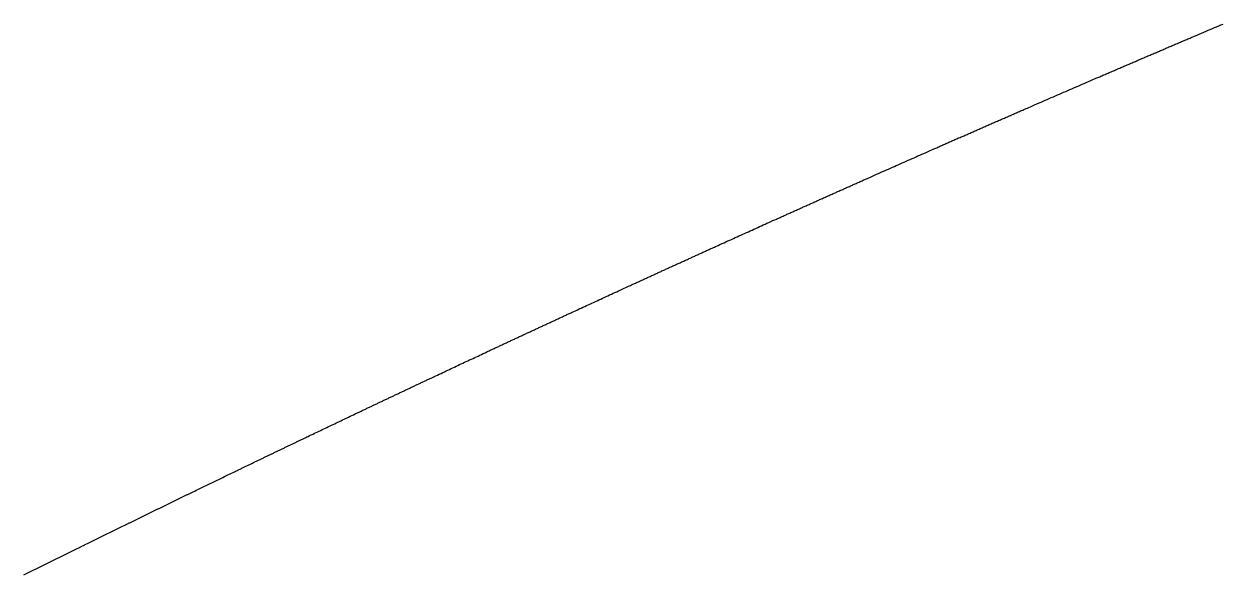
# Model space of a CAD drawing. Header units: millimetres. Extents: x 0 to 610, y 0 to 457.
# Drawn here: x 126.41 to 127.897, y 109.332 to 110.015 of the extents above; entities that cross this region are included whole.
import ezdxf

# ---------------------------------------------------------------- set-up
doc = ezdxf.new("R2010")
doc.units = ezdxf.units.MM
doc.layers.add('CUT_AIRCRAFT', color=7, linetype='Continuous')

msp = doc.modelspace()

# ---------------------------------------------------------------- linework, layer by layer
at = {"layer": 'CUT_AIRCRAFT'}
msp.add_lwpolyline([(126.40985, 109.33174), (126.4107, 109.33216), (126.41154, 109.33258), (126.41236, 109.33299), (126.41319, 109.3334), (126.41402, 109.33381), (126.41486, 109.33423), (126.41569, 109.33464), (126.41653, 109.33506), (126.41737, 109.33547), (126.4182, 109.33589), (126.41904, 109.3363), (126.41987, 109.33672), (126.42071, 109.33713), (126.42155, 109.33755), (126.42238, 109.33796), (126.42322, 109.33838), (126.42406, 109.33879), (126.42489, 109.33921), (126.42573, 109.33962), (126.42656, 109.34004), (126.4274, 109.34045), (126.42824, 109.34087), (126.42907, 109.34128), (126.42991, 109.3417), (126.43075, 109.34212), (126.43159, 109.34253), (126.43243, 109.34295), (126.43326, 109.34336), (126.4341, 109.34378), (126.43494, 109.3442), (126.43578, 109.34461), (126.43662, 109.34503), (126.43746, 109.34544), (126.4383, 109.34586), (126.43914, 109.34627), (126.43998, 109.34669), (126.44082, 109.34711), (126.44166, 109.34752), (126.4425, 109.34794), (126.44334, 109.34835), (126.44417, 109.34877), (126.44501, 109.34919), (126.44585, 109.3496), (126.44669, 109.35002), (126.44753, 109.35043), (126.44837, 109.35085), (126.44921, 109.35126), (126.45005, 109.35168), (126.45089, 109.3521), (126.45174, 109.35251), (126.45258, 109.35293), (126.45342, 109.35334), (126.45426, 109.35376), (126.4551, 109.35417), (126.45594, 109.35459), (126.45678, 109.35501), (126.45762, 109.35542), (126.45846, 109.35584), (126.4593, 109.35625), (126.46015, 109.35667), (126.46099, 109.35709), (126.46183, 109.3575), (126.46268, 109.35792), (126.46352, 109.35834), (126.46436, 109.35875), (126.4652, 109.35917), (126.46605, 109.35959), (126.46689, 109.36), (126.46773, 109.36042), (126.46857, 109.36083), (126.46942, 109.36125), (126.47026, 109.36167), (126.47111, 109.36208), (126.47195, 109.3625), (126.4728, 109.36292), (126.47363, 109.36333), (126.47447, 109.36374), (126.4753, 109.36416), (126.47615, 109.36457), (126.47701, 109.365), (126.47789, 109.36543), (126.47877, 109.36586), (126.47961, 109.36628), (126.48038, 109.36666), (126.48109, 109.36701), (126.48181, 109.36737), (126.48266, 109.36779), (126.48376, 109.36833), (126.48517, 109.36902), (126.48683, 109.36984), (126.48862, 109.37072), (126.49042, 109.37161), (126.49216, 109.37246), (126.49383, 109.37328), (126.49546, 109.37409), (126.49709, 109.37489), (126.49874, 109.3757), (126.50041, 109.37652), (126.50208, 109.37735), (126.50376, 109.37817), (126.50544, 109.379), (126.5071, 109.37982), (126.50877, 109.38063), (126.51044, 109.38145), (126.5121, 109.38227), (126.51377, 109.38309), (126.51544, 109.38391), (126.51711, 109.38473), (126.51879, 109.38556), (126.52047, 109.38638), (126.52214, 109.3872), (126.52379, 109.38801), (126.52543, 109.38881), (126.52706, 109.38962), (126.52874, 109.39044), (126.53048, 109.39129), (126.53229, 109.39218), (126.53409, 109.39306), (126.53575, 109.39387), (126.53717, 109.39457), (126.53825, 109.3951), (126.53908, 109.39551), (126.53978, 109.39585), (126.54046, 109.39618), (126.54122, 109.39655), (126.54204, 109.39695), (126.5429, 109.39737), (126.54376, 109.3978), (126.54461, 109.39821), (126.54543, 109.39861), (126.54625, 109.39901), (126.54706, 109.39941), (126.54788, 109.39981), (126.54871, 109.40022), (126.54954, 109.40062), (126.55036, 109.40103), (126.55119, 109.40143), (126.55202, 109.40183), (126.55284, 109.40224), (126.55366, 109.40264), (126.55449, 109.40304), (126.55532, 109.40345), (126.55614, 109.40385), (126.55697, 109.40425), (126.55779, 109.40466), (126.55862, 109.40506), (126.55944, 109.40547), (126.56027, 109.40587), (126.56109, 109.40627), (126.56192, 109.40668), (126.56275, 109.40708), (126.56357, 109.40748), (126.5644, 109.40789), (126.56523, 109.40829), (126.56605, 109.40869), (126.56688, 109.4091), (126.56771, 109.4095), (126.56854, 109.40991), (126.56936, 109.41031), (126.57019, 109.41071), (126.57102, 109.41112), (126.57184, 109.41152), (126.57267, 109.41192), (126.5735, 109.41233), (126.57433, 109.41273), (126.57515, 109.41313), (126.57598, 109.41354), (126.57681, 109.41394), (126.57764, 109.41435), (126.57846, 109.41475), (126.57929, 109.41515), (126.58012, 109.41556), (126.58095, 109.41596), (126.58178, 109.41636), (126.5826, 109.41677), (126.58343, 109.41717), (126.58426, 109.41757), (126.58509, 109.41798), (126.58592, 109.41838), (126.58674, 109.41878), (126.58757, 109.41919), (126.5884, 109.41959), (126.58923, 109.41999), (126.59006, 109.4204), (126.59088, 109.4208), (126.59171, 109.4212), (126.59254, 109.42161), (126.59337, 109.42201), (126.5942, 109.42242), (126.59503, 109.42282), (126.59586, 109.42322), (126.59669, 109.42363), (126.59752, 109.42403), (126.59835, 109.42443), (126.59918, 109.42484), (126.60001, 109.42524), (126.60084, 109.42564), (126.60167, 109.42605), (126.6025, 109.42645), (126.60333, 109.42685), (126.60416, 109.42726), (126.60499, 109.42766), (126.60582, 109.42807), (126.60665, 109.42847), (126.60746, 109.42887), (126.60828, 109.42926), (126.60912, 109.42967), (126.60997, 109.43008), (126.61084, 109.4305), (126.6117, 109.43093), (126.61253, 109.43133), (126.61329, 109.43169), (126.61396, 109.43202), (126.61466, 109.43236), (126.6155, 109.43277), (126.61661, 109.43331), (126.61807, 109.43402), (126.61981, 109.43486), (126.62169, 109.43577), (126.62359, 109.43669), (126.62541, 109.43758), (126.62715, 109.43843), (126.62886, 109.43925), (126.63057, 109.44008), (126.63229, 109.44092), (126.63404, 109.44176), (126.63579, 109.44261), (126.63755, 109.44346), (126.6393, 109.44431), (126.64105, 109.44516), (126.6428, 109.446), (126.64454, 109.44685), (126.64628, 109.44769), (126.64803, 109.44854), (126.64977, 109.44938), (126.65153, 109.45023), (126.65329, 109.45108), (126.65504, 109.45193), (126.65679, 109.45277), (126.65852, 109.45361), (126.66023, 109.45444), (126.66195, 109.45526), (126.6637, 109.45611), (126.66551, 109.45699), (126.6674, 109.4579), (126.66928, 109.4588), (126.67102, 109.45964), (126.67251, 109.46037), (126.67368, 109.46093), (126.67461, 109.46138), (126.6754, 109.46176), (126.67618, 109.46214), (126.67703, 109.46254), (126.67794, 109.46299), (126.67889, 109.46344), (126.67985, 109.4639), (126.68078, 109.46436), (126.6817, 109.4648), (126.68261, 109.46524), (126.68352, 109.46567), (126.68443, 109.46611), (126.68534, 109.46655), (126.68626, 109.467), (126.68718, 109.46744), (126.6881, 109.46788), (126.68902, 109.46833), (126.68994, 109.46877), (126.69086, 109.46921), (126.69177, 109.46965), (126.69269, 109.47009), (126.69361, 109.47053), (126.69453, 109.47098), (126.69544, 109.47142), (126.69636, 109.47186), (126.69728, 109.4723), (126.6982, 109.47274), (126.69912, 109.47319), (126.70003, 109.47363), (126.70095, 109.47407), (126.70187, 109.47451), (126.70279, 109.47495), (126.70371, 109.47539), (126.70463, 109.47584), (126.70555, 109.47628), (126.70646, 109.47672), (126.70738, 109.47716), (126.7083, 109.4776), (126.70922, 109.47805), (126.71014, 109.47849), (126.71106, 109.47893), (126.71198, 109.47937), (126.7129, 109.47981), (126.71382, 109.48025), (126.71474, 109.4807), (126.71566, 109.48114), (126.71658, 109.48158), (126.7175, 109.48202), (126.71842, 109.48246), (126.71933, 109.4829), (126.72025, 109.48335), (126.72117, 109.48379), (126.72209, 109.48423), (126.72301, 109.48467), (126.72393, 109.48511), (126.72485, 109.48555), (126.72577, 109.48599), (126.72669, 109.48644), (126.72761, 109.48688), (126.72853, 109.48732), (126.72945, 109.48776), (126.73037, 109.4882), (126.73129, 109.48864), (126.73221, 109.48908), (126.73313, 109.48952), (126.73405, 109.48997), (126.73498, 109.49041), (126.7359, 109.49085), (126.73682, 109.49129), (126.73774, 109.49173), (126.73866, 109.49217), (126.73958, 109.49261), (126.7405, 109.49306), (126.74142, 109.4935), (126.74234, 109.49394), (126.74326, 109.49438), (126.74418, 109.49482), (126.74511, 109.49526), (126.74603, 109.4957), (126.74695, 109.49614), (126.74788, 109.49659), (126.7488, 109.49703), (126.74971, 109.49747), (126.75062, 109.4979), (126.75153, 109.49834), (126.75246, 109.49878), (126.7534, 109.49923), (126.75437, 109.49969), (126.75533, 109.50015), (126.75625, 109.50059), (126.75709, 109.50099), (126.75784, 109.50135), (126.75861, 109.50172), (126.75955, 109.50217), (126.76077, 109.50276), (126.76239, 109.50353), (126.7643, 109.50444), (126.76637, 109.50543), (126.76846, 109.50643), (126.77047, 109.50739), (126.77239, 109.50831), (126.77428, 109.50921), (126.77616, 109.5101), (126.77806, 109.51101), (126.77998, 109.51193), (126.78191, 109.51285), (126.78385, 109.51377), (126.78578, 109.51469), (126.78771, 109.51561), (126.78963, 109.51653), (126.79155, 109.51744), (126.79347, 109.51836), (126.79539, 109.51927), (126.79732, 109.52019), (126.79925, 109.52111), (126.80118, 109.52203), (126.80312, 109.52295), (126.80504, 109.52387), (126.80695, 109.52477), (126.80883, 109.52567), (126.81072, 109.52657), (126.81265, 109.52749), (126.81465, 109.52844), (126.81674, 109.52943), (126.8188, 109.53041), (126.82072, 109.53132), (126.82236, 109.5321), (126.82365, 109.53271), (126.82466, 109.53319), (126.82552, 109.5336), (126.82637, 109.534), (126.8273, 109.53444), (126.8283, 109.53492), (126.82934, 109.53541), (126.83038, 109.53591), (126.83141, 109.53639), (126.83241, 109.53687), (126.8334, 109.53734), (126.8344, 109.53781), (126.83539, 109.53828), (126.8364, 109.53876), (126.8374, 109.53924), (126.83841, 109.53971), (126.83941, 109.54019), (126.84042, 109.54067), (126.84142, 109.54114), (126.84242, 109.54162), (126.84343, 109.54209), (126.84443, 109.54257), (126.84543, 109.54304), (126.84644, 109.54352), (126.84744, 109.54399), (126.84845, 109.54447), (126.84945, 109.54495), (126.85045, 109.54542), (126.85146, 109.5459), (126.85246, 109.54637), (126.85347, 109.54685), (126.85447, 109.54732), (126.85547, 109.5478), (126.85648, 109.54827), (126.85748, 109.54875), (126.85849, 109.54922), (126.85949, 109.5497), (126.8605, 109.55017), (126.8615, 109.55065), (126.86251, 109.55112), (126.86351, 109.5516), (126.86452, 109.55207), (126.86552, 109.55255), (126.86653, 109.55302), (126.86753, 109.5535), (126.86854, 109.55397), (126.86954, 109.55445), (126.87055, 109.55492), (126.87155, 109.5554), (126.87256, 109.55587), (126.87356, 109.55635), (126.87457, 109.55682), (126.87557, 109.5573), (126.87658, 109.55777), (126.87759, 109.55825), (126.87859, 109.55872), (126.8796, 109.5592), (126.8806, 109.55967), (126.88161, 109.56015), (126.88261, 109.56062), (126.88362, 109.5611), (126.88462, 109.56157), (126.88563, 109.56205), (126.88664, 109.56252), (126.88764, 109.56299), (126.88865, 109.56347), (126.88965, 109.56394), (126.89066, 109.56442), (126.89167, 109.56489), (126.89267, 109.56537), (126.89368, 109.56584), (126.89469, 109.56632), (126.89569, 109.56679), (126.8967, 109.56726), (126.89771, 109.56774), (126.89871, 109.56821), (126.89972, 109.56869), (126.90072, 109.56916), (126.90173, 109.56963), (126.90274, 109.57011), (126.90375, 109.57059), (126.90476, 109.57106), (126.90577, 109.57154), (126.90677, 109.57201), (126.90776, 109.57247), (126.90876, 109.57294), (126.90977, 109.57342), (126.9108, 109.5739), (126.91185, 109.5744), (126.9129, 109.57489), (126.91391, 109.57536), (126.91482, 109.5758), (126.91565, 109.57618), (126.9165, 109.57658), (126.91752, 109.57706), (126.91885, 109.57769), (126.92061, 109.57852), (126.92269, 109.57949), (126.92493, 109.58055), (126.92721, 109.58162), (126.92938, 109.58264), (126.93147, 109.58362), (126.93352, 109.58458), (126.93556, 109.58554), (126.93762, 109.58651), (126.93971, 109.58749), (126.94181, 109.58847), (126.94392, 109.58946), (126.94601, 109.59044), (126.9481, 109.59142), (126.95019, 109.5924), (126.95228, 109.59338), (126.95436, 109.59435), (126.95645, 109.59533), (126.95854, 109.59631), (126.96064, 109.59729), (126.96274, 109.59828), (126.96484, 109.59926), (126.96693, 109.60024), (126.969, 109.6012), (126.97104, 109.60216), (126.9731, 109.60312), (126.97519, 109.6041), (126.97737, 109.60511), (126.97963, 109.60617), (126.98187, 109.60722), (126.98395, 109.60819), (126.98573, 109.60902), (126.98712, 109.60967), (126.98822, 109.61018), (126.98915, 109.61062), (126.99006, 109.61104), (126.99106, 109.61151), (126.99214, 109.61201), (126.99327, 109.61254), (126.9944, 109.61306), (126.9955, 109.61358), (126.99658, 109.61409), (126.99766, 109.61459), (126.99873, 109.61508), (126.99981, 109.61559), (127.00089, 109.61609), (127.00197, 109.6166), (127.00306, 109.6171), (127.00415, 109.61761), (127.00523, 109.61811), (127.00631, 109.61862), (127.00739, 109.61912), (127.00848, 109.61963), (127.00956, 109.62013), (127.01064, 109.62064), (127.01173, 109.62114), (127.01281, 109.62165), (127.0139, 109.62215), (127.01498, 109.62266), (127.01606, 109.62316), (127.01715, 109.62366), (127.01823, 109.62417), (127.01931, 109.62467), (127.0204, 109.62518), (127.02148, 109.62568), (127.02257, 109.62618), (127.02365, 109.62669), (127.02474, 109.62719), (127.02582, 109.6277), (127.0269, 109.6282), (127.02799, 109.62871), (127.02907, 109.62921), (127.03016, 109.62971), (127.03124, 109.63022), (127.03233, 109.63072), (127.03341, 109.63123), (127.0345, 109.63173), (127.03558, 109.63223), (127.03667, 109.63274), (127.03775, 109.63324), (127.03884, 109.63374), (127.03992, 109.63425), (127.04101, 109.63475), (127.04209, 109.63526), (127.04318, 109.63576), (127.04426, 109.63626), (127.04535, 109.63677), (127.04643, 109.63727), (127.04752, 109.63777), (127.0486, 109.63828), (127.04969, 109.63878), (127.05077, 109.63928), (127.05186, 109.63979), (127.05294, 109.64029), (127.05403, 109.64079), (127.05511, 109.6413), (127.0562, 109.6418), (127.05729, 109.6423), (127.05837, 109.64281), (127.05946, 109.64331), (127.06054, 109.64381), (127.06163, 109.64431), (127.06272, 109.64482), (127.0638, 109.64532), (127.06489, 109.64582), (127.06598, 109.64633), (127.06706, 109.64683), (127.06815, 109.64733), (127.06923, 109.64783), (127.07032, 109.64834), (127.07141, 109.64884), (127.07249, 109.64934), (127.07358, 109.64985), (127.07467, 109.65035), (127.07576, 109.65085), (127.07684, 109.65135), (127.07791, 109.65185), (127.07899, 109.65235), (127.08007, 109.65285), (127.08119, 109.65336), (127.08232, 109.65389), (127.08345, 109.65441), (127.08454, 109.65491), (127.08553, 109.65537), (127.08643, 109.65579), (127.08735, 109.65621), (127.08845, 109.65672), (127.08988, 109.65738), (127.09175, 109.65824), (127.09395, 109.65926), (127.09632, 109.66035), (127.09872, 109.66146), (127.10103, 109.66252), (127.10324, 109.66355), (127.10541, 109.66454), (127.10757, 109.66554), (127.10976, 109.66655), (127.11197, 109.66757), (127.11419, 109.66859), (127.11642, 109.66962), (127.11864, 109.67064), (127.12085, 109.67166), (127.12306, 109.67268), (127.12527, 109.67369), (127.12748, 109.67471), (127.12969, 109.67572), (127.1319, 109.67674), (127.13412, 109.67776), (127.13635, 109.67879), (127.13857, 109.67981), (127.14079, 109.68082), (127.14298, 109.68183), (127.14514, 109.68282), (127.14731, 109.68382), (127.14953, 109.68484), (127.15183, 109.6859), (127.15423, 109.687), (127.15661, 109.68809), (127.15881, 109.6891), (127.16069, 109.68996), (127.16215, 109.69063), (127.16329, 109.69115), (127.16425, 109.69159), (127.16519, 109.69202), (127.16623, 109.6925), (127.16735, 109.69301), (127.16852, 109.69355), (127.1697, 109.69409), (127.17085, 109.69461), (127.17198, 109.69513), (127.17309, 109.69564), (127.1742, 109.69615), (127.17532, 109.69666), (127.17645, 109.69718), (127.17758, 109.69769), (127.17871, 109.69821), (127.17984, 109.69873), (127.18096, 109.69924), (127.18209, 109.69976), (127.18322, 109.70027), (127.18434, 109.70079), (127.18547, 109.7013), (127.1866, 109.70182), (127.18772, 109.70233), (127.18885, 109.70285), (127.18998, 109.70336), (127.1911, 109.70388), (127.19223, 109.70439), (127.19336, 109.70491), (127.19448, 109.70542), (127.19561, 109.70594), (127.19674, 109.70645), (127.19786, 109.70697), (127.19899, 109.70748), (127.20012, 109.708), (127.20125, 109.70851), (127.20237, 109.70903), (127.2035, 109.70954), (127.20463, 109.71005), (127.20576, 109.71057), (127.20689, 109.71108), (127.20801, 109.7116), (127.20914, 109.71211), (127.21027, 109.71263), (127.2114, 109.71314), (127.21252, 109.71365), (127.21365, 109.71417), (127.21478, 109.71468), (127.21591, 109.7152), (127.21704, 109.71571), (127.21816, 109.71622), (127.21929, 109.71674), (127.22042, 109.71725), (127.22155, 109.71777), (127.22268, 109.71828), (127.2238, 109.71879), (127.22493, 109.71931), (127.22606, 109.71982), (127.22719, 109.72034), (127.22832, 109.72085), (127.22945, 109.72136), (127.23057, 109.72188), (127.2317, 109.72239), (127.23283, 109.7229), (127.23396, 109.72342), (127.23509, 109.72393), (127.23622, 109.72444), (127.23735, 109.72496), (127.23847, 109.72547), (127.2396, 109.72598), (127.24073, 109.7265), (127.24186, 109.72701), (127.24299, 109.72752), (127.24412, 109.72804), (127.24525, 109.72855), (127.24638, 109.72906), (127.24751, 109.72957), (127.24863, 109.73009), (127.24976, 109.7306), (127.25089, 109.73111), (127.25203, 109.73163), (127.25316, 109.73214), (127.25429, 109.73265), (127.25541, 109.73316), (127.25653, 109.73367), (127.25764, 109.73418), (127.25877, 109.73469), (127.25993, 109.73521), (127.26111, 109.73575), (127.26229, 109.73628), (127.26342, 109.73679), (127.26445, 109.73726), (127.26538, 109.73768), (127.26633, 109.73812), (127.26747, 109.73863), (127.26897, 109.73931), (127.27092, 109.7402), (127.27323, 109.74124), (127.27572, 109.74237), (127.27824, 109.74351), (127.28066, 109.74461), (127.28298, 109.74566), (127.28525, 109.74669), (127.28752, 109.74771), (127.28981, 109.74875), (127.29213, 109.7498), (127.29446, 109.75085), (127.29679, 109.7519), (127.29912, 109.75296), (127.30144, 109.754), (127.30376, 109.75505), (127.30607, 109.7561), (127.30839, 109.75714), (127.31071, 109.75819), (127.31303, 109.75923), (127.31536, 109.76028), (127.31769, 109.76134), (127.32002, 109.76239), (127.32234, 109.76343), (127.32464, 109.76447), (127.32691, 109.76549), (127.32919, 109.76652), (127.33151, 109.76756), (127.33393, 109.76865), (127.33644, 109.76978), (127.33893, 109.7709), (127.34124, 109.77194), (127.34322, 109.77283), (127.34475, 109.77352), (127.34596, 109.77406), (127.34698, 109.77452), (127.34798, 109.77497), (127.34908, 109.77546), (127.35026, 109.776), (127.3515, 109.77655), (127.35274, 109.77711), (127.35396, 109.77766), (127.35515, 109.77819), (127.35633, 109.77872), (127.3575, 109.77925), (127.35869, 109.77978), (127.35988, 109.78032), (127.36107, 109.78085), (127.36227, 109.78139), (127.36346, 109.78192), (127.36465, 109.78246), (127.36584, 109.78299), (127.36703, 109.78353), (127.36822, 109.78406), (127.36942, 109.7846), (127.37061, 109.78513), (127.3718, 109.78566), (127.37299, 109.7862), (127.37418, 109.78673), (127.37537, 109.78727), (127.37656, 109.7878), (127.37776, 109.78833), (127.37895, 109.78887), (127.38014, 109.7894), (127.38133, 109.78994), (127.38252, 109.79047), (127.38372, 109.791), (127.38491, 109.79154), (127.3861, 109.79207), (127.38729, 109.7926), (127.38848, 109.79314), (127.38968, 109.79367), (127.39087, 109.7942), (127.39206, 109.79474), (127.39325, 109.79527), (127.39444, 109.7958), (127.39564, 109.79634), (127.39683, 109.79687), (127.39802, 109.7974), (127.39921, 109.79794), (127.40041, 109.79847), (127.4016, 109.799), (127.40279, 109.79954), (127.40398, 109.80007), (127.40518, 109.8006), (127.40637, 109.80113), (127.40756, 109.80167), (127.40876, 109.8022), (127.40995, 109.80273), (127.41114, 109.80326), (127.41233, 109.8038), (127.41353, 109.80433), (127.41472, 109.80486), (127.41591, 109.80539), (127.41711, 109.80593), (127.4183, 109.80646), (127.41949, 109.80699), (127.42068, 109.80752), (127.42188, 109.80805), (127.42307, 109.80859), (127.42426, 109.80912), (127.42546, 109.80965), (127.42665, 109.81018), (127.42784, 109.81071), (127.42904, 109.81125), (127.43023, 109.81178), (127.43143, 109.81231), (127.43262, 109.81284), (127.43381, 109.81337), (127.43501, 109.8139), (127.4362, 109.81444), (127.43739, 109.81497), (127.43859, 109.8155), (127.43979, 109.81603), (127.44098, 109.81657), (127.44218, 109.8171), (127.44336, 109.81762), (127.44454, 109.81815), (127.44572, 109.81867), (127.44692, 109.81921), (127.44814, 109.81975), (127.44939, 109.8203), (127.45063, 109.82086), (127.45182, 109.82139), (127.45292, 109.82187), (127.4539, 109.82231), (127.45491, 109.82276), (127.45612, 109.82329), (127.45769, 109.82399), (127.45975, 109.82491), (127.46218, 109.82599), (127.46481, 109.82715), (127.46746, 109.82833), (127.47001, 109.82946), (127.47245, 109.83055), (127.47485, 109.83161), (127.47723, 109.83266), (127.47965, 109.83374), (127.48209, 109.83482), (127.48455, 109.83591), (127.48701, 109.83699), (127.48946, 109.83808), (127.4919, 109.83916), (127.49434, 109.84024), (127.49678, 109.84132), (127.49922, 109.8424), (127.50166, 109.84348), (127.50411, 109.84456), (127.50656, 109.84564), (127.50902, 109.84673), (127.51148, 109.84782), (127.51392, 109.84889), (127.51634, 109.84996), (127.51873, 109.85102), (127.52113, 109.85208), (127.52358, 109.85316), (127.52612, 109.85428), (127.52877, 109.85544), (127.53139, 109.8566), (127.53382, 109.85767), (127.5359, 109.85859), (127.53752, 109.8593), (127.53878, 109.85986), (127.53986, 109.86033), (127.5409, 109.86079), (127.54206, 109.8613), (127.5433, 109.86185), (127.5446, 109.86242), (127.5459, 109.86299), (127.54718, 109.86355), (127.54843, 109.8641), (127.54967, 109.86465), (127.5509, 109.86519), (127.55215, 109.86574), (127.5534, 109.86629), (127.55465, 109.86684), (127.55591, 109.86739), (127.55716, 109.86794), (127.55841, 109.86849), (127.55966, 109.86904), (127.56091, 109.86959), (127.56216, 109.87014), (127.56341, 109.87068), (127.56466, 109.87123), (127.56591, 109.87178), (127.56716, 109.87233), (127.56841, 109.87288), (127.56966, 109.87343), (127.57091, 109.87398), (127.57216, 109.87453), (127.57341, 109.87508), (127.57466, 109.87562), (127.57592, 109.87617), (127.57717, 109.87672), (127.57842, 109.87727), (127.57967, 109.87782), (127.58092, 109.87837), (127.58217, 109.87892), (127.58342, 109.87946), (127.58467, 109.88001), (127.58593, 109.88056), (127.58718, 109.88111), (127.58843, 109.88166), (127.58968, 109.88221), (127.59093, 109.88275), (127.59218, 109.8833), (127.59343, 109.88385), (127.59469, 109.8844), (127.59594, 109.88494), (127.59719, 109.88549), (127.59844, 109.88604), (127.59969, 109.88659), (127.60094, 109.88713), (127.6022, 109.88768), (127.60345, 109.88823), (127.6047, 109.88878), (127.60595, 109.88932), (127.6072, 109.88987), (127.60846, 109.89042), (127.60971, 109.89097), (127.61096, 109.89151), (127.61221, 109.89206), (127.61346, 109.89261), (127.61472, 109.89315), (127.61597, 109.8937), (127.61722, 109.89425), (127.61847, 109.89479), (127.61973, 109.89534), (127.62098, 109.89589), (127.62223, 109.89643), (127.62348, 109.89698), (127.62474, 109.89753), (127.62599, 109.89807), (127.62724, 109.89862), (127.6285, 109.89917), (127.62975, 109.89971), (127.631, 109.90026), (127.63225, 109.9008), (127.63351, 109.90135), (127.63476, 109.90189), (127.63601, 109.90244), (127.63727, 109.90299), (127.63853, 109.90354), (127.63978, 109.90408), (127.64103, 109.90462), (127.64226, 109.90516), (127.6435, 109.9057), (127.64476, 109.90625), (127.64604, 109.90681), (127.64735, 109.90738), (127.64866, 109.90795), (127.64991, 109.90849), (127.65105, 109.90899), (127.65209, 109.90944), (127.65315, 109.9099), (127.65442, 109.91045), (127.65607, 109.91117), (127.65822, 109.9121), (127.66076, 109.91321), (127.6635, 109.9144), (127.66627, 109.9156), (127.66893, 109.91675), (127.67148, 109.91786), (127.67398, 109.91895), (127.67647, 109.92003), (127.679, 109.92112), (127.68155, 109.92223), (127.68411, 109.92334), (127.68668, 109.92445), (127.68924, 109.92556), (127.6918, 109.92667), (127.69434, 109.92777), (127.69689, 109.92887), (127.69944, 109.92997), (127.70199, 109.93108), (127.70454, 109.93218), (127.7071, 109.93329), (127.70967, 109.9344), (127.71224, 109.93551), (127.71479, 109.93661), (127.71732, 109.9377), (127.71981, 109.93878), (127.72232, 109.93986), (127.72488, 109.94096), (127.72753, 109.94211), (127.7303, 109.9433), (127.73304, 109.94448), (127.73558, 109.94558), (127.73775, 109.94651), (127.73944, 109.94724), (127.74075, 109.9478), (127.74186, 109.94828), (127.74295, 109.94875), (127.74414, 109.94926), (127.74544, 109.94982), (127.74679, 109.9504), (127.74815, 109.95099), (127.74947, 109.95156), (127.75077, 109.95212), (127.75206, 109.95267), (127.75334, 109.95322), (127.75464, 109.95378), (127.75594, 109.95434), (127.75724, 109.9549), (127.75854, 109.95546), (127.75984, 109.95602), (127.76114, 109.95657), (127.76244, 109.95713), (127.76374, 109.95769), (127.76504, 109.95825), (127.76634, 109.95881), (127.76764, 109.95936), (127.76894, 109.95992), (127.77024, 109.96048), (127.77154, 109.96104), (127.77284, 109.9616), (127.77414, 109.96215), (127.77544, 109.96271), (127.77674, 109.96327), (127.77804, 109.96383), (127.77934, 109.96438), (127.78064, 109.96494), (127.78194, 109.9655), (127.78324, 109.96606), (127.78454, 109.96661), (127.78585, 109.96717), (127.78715, 109.96773), (127.78845, 109.96829), (127.78975, 109.96884), (127.79105, 109.9694), (127.79235, 109.96996), (127.79365, 109.97051), (127.79495, 109.97107), (127.79625, 109.97163), (127.79755, 109.97218), (127.79885, 109.97274), (127.80015, 109.9733), (127.80146, 109.97385), (127.80276, 109.97441), (127.80406, 109.97497), (127.80536, 109.97552), (127.80666, 109.97608), (127.80796, 109.97663), (127.80926, 109.97719), (127.81056, 109.97775), (127.81187, 109.9783), (127.81317, 109.97886), (127.81447, 109.97941), (127.81577, 109.97997), (127.81707, 109.98053), (127.81837, 109.98108), (127.81967, 109.98164), (127.82098, 109.98219), (127.82228, 109.98275), (127.82358, 109.9833), (127.82488, 109.98386), (127.82618, 109.98441), (127.82749, 109.98497), (127.82879, 109.98552), (127.83009, 109.98608), (127.83139, 109.98663), (127.83269, 109.98719), (127.834, 109.98774), (127.8353, 109.9883), (127.8366, 109.98885), (127.8379, 109.98941), (127.8392, 109.98996), (127.8405, 109.99052), (127.84181, 109.99107), (127.84312, 109.99163), (127.84442, 109.99218), (127.84572, 109.99274), (127.84702, 109.99329), (127.8483, 109.99384), (127.84959, 109.99438), (127.8509, 109.99494), (127.85223, 109.99551), (127.85359, 109.99609), (127.85495, 109.99666), (127.85625, 109.99721), (127.85744, 109.99772), (127.85851, 109.99818), (127.85962, 109.99865), (127.86093, 109.99921), (127.86265, 109.99994), (127.86489, 110.00089), (127.86753, 110.00201), (127.87038, 110.00322), (127.87326, 110.00444), (127.87602, 110.00561), (127.87868, 110.00674), (127.88128, 110.00784), (127.88387, 110.00894), (127.88649, 110.01005), (127.88914, 110.01117), (127.89181, 110.0123), (127.89448, 110.01343), (127.89714, 110.01456)], dxfattribs=at)

doc.saveas('drawing.dxf')
